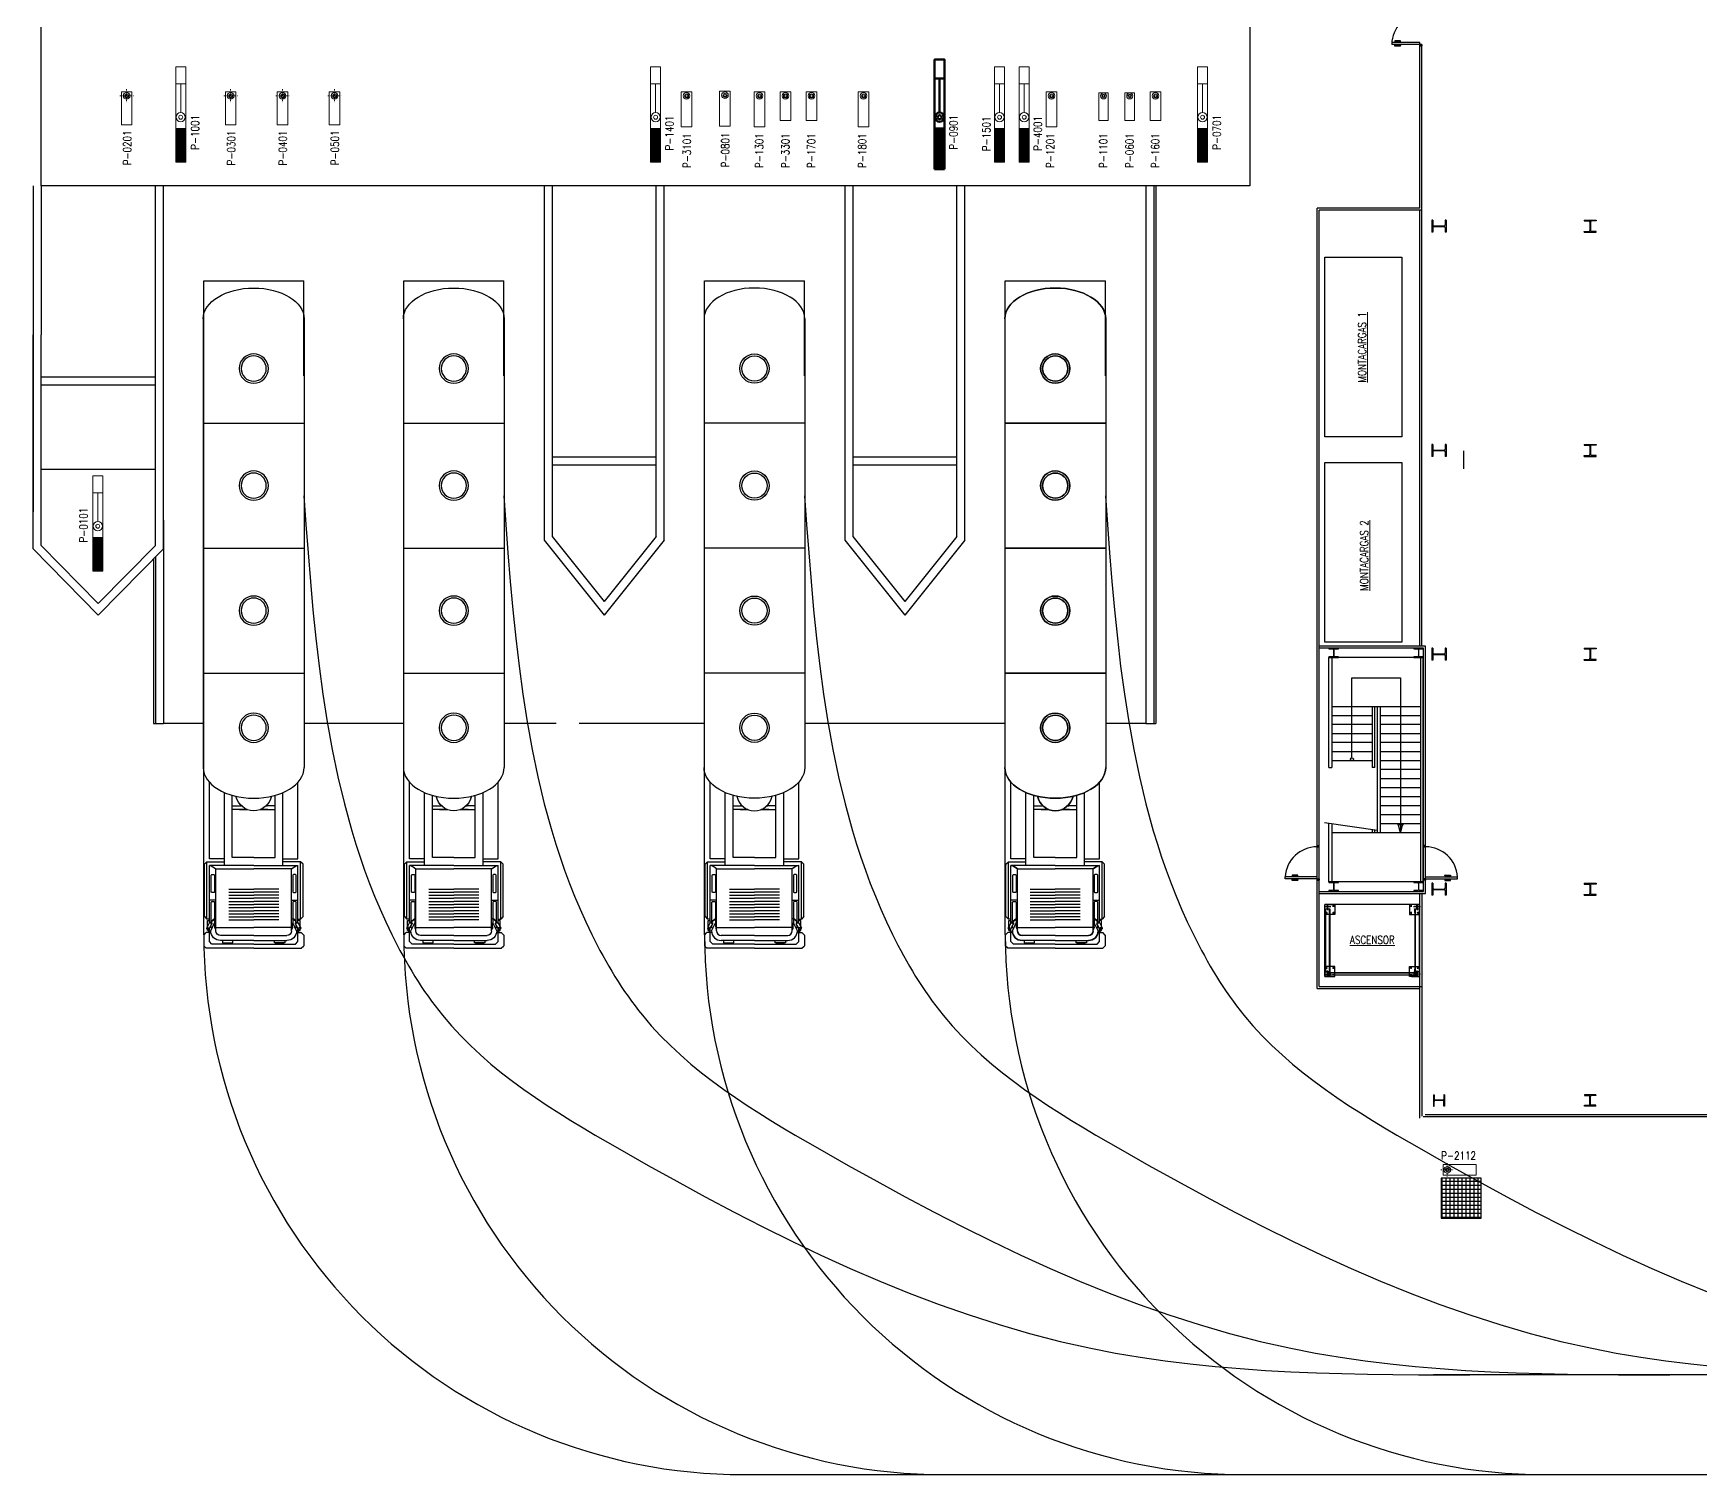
# Model space of a CAD drawing. Header units: millimetres. Extents: x 193743 to 194604, y 95927 to 96224.
# Drawn here: x 193859.6 to 193986.8, y 95997.3 to 96107.2 of the extents above; entities that cross this region are included whole.
import ezdxf
from ezdxf.enums import TextEntityAlignment as Align

# ---------------------------------------------------------------- set-up
doc = ezdxf.new("R2010")
doc.units = ezdxf.units.MM
doc.linetypes.add('INPY-060812-B-0C$0$RAYITAS', pattern=[0.375, 0.25, -0.125])
doc.linetypes.add('TRAZO_Y_PUNTO', pattern=[25.4, 12.7, -6.35, 0, -6.35])
doc.layers.add('BASE-BOMBAS', color=7, linetype='Continuous', lineweight=0)
doc.layers.add('BASE-BOMBAS TEXTO', color=7, linetype='Continuous', lineweight=0)
for name, color, linetype in [('BASE-CAMIONES', 252, 'Continuous'), ('BASE-CUBETOS', 7, 'Continuous'), ('BASE-EDIFICIO PROCESO', 252, 'Continuous'), ('BASE-EDIFICIO PROCESO ESCALERAS', 252, 'Continuous'), ('BASE-EDIFICO PROCESO PILARES', 252, 'Continuous'), ('BASE-ESTACIONES DE SERVICIO', 7, 'Continuous'), ('BASE-ISLETAS', 7, 'Continuous'), ('BASE-TRAY_CAMIONES', 252, 'Continuous')]:
    doc.layers.add(name, color=color, linetype=linetype)
doc.styles.add('PY1', font='ROMANS.shx', dxfattribs={"width": 0.8})
doc.styles.add('PY3', font='ROMANS.shx', dxfattribs={"width": 0.6})

# ---------------------------------------------------------------- blocks, each defined once
blk = doc.blocks.new('INPY-060812-B-0C$0$CAMION-16.5')
at = {"layer": 'BASE-CAMIONES'}
for p, q in [((-1188, 0), (-1250, -62)), ((0, 0), (-1188, 0)), ((0, 0), (1188, 0)), ((1188, 0), (1250, -62)), ((-1250, -331), (-1250, -62)), ((-1250, -331), (-1188, -393)), ((-1107, -393), (-1188, -393)), ((-1145, -447), (-1090, -391)), ((-1090, -398), (-1139, -453)), ((-1045, -107), (-1107, -169)), ((-1107, -169), (-1107, -408)), ((-1089, -391), (-1089, -398)), ((0, -107), (-1045, -107)), ((0, -194), (-830, -194)), ((0, -322), (-830, -322)), ((-777, -141), (-520, -141)), ((-777, -194), (-777, -141)), ((-752, -141), (-741, -131)), ((-741, -131), (-548, -131)), ((-548, -131), (-538, -141)), ((-520, -141), (-520, -194)), ((0, -107), (1045, -107)), ((0, -194), (830, -194)), ((0, -322), (830, -322)), ((520, -141), (520, -194)), ((777, -141), (520, -141)), ((548, -131), (538, -141)), ((741, -131), (548, -131)), ((752, -141), (741, -131)), ((777, -194), (777, -141)), ((1045, -107), (1107, -169)), ((1089, -391), (1089, -398)), ((1145, -447), (1090, -391)), ((1090, -398), (1139, -453)), ((1107, -169), (1107, -408)), ((1107, -393), (1188, -393)), ((1250, -331), (1188, -393)), ((1250, -331), (1250, -62)), ((-1234, -794), (-1173, -732)), ((-1234, -794), (-1234, -2099)), ((-1113, -626), (-1174, -515)), ((-1173, -732), (-1173, -2161)), ((-1109, -732), (-1173, -732)), ((-1158, -446), (-1158, -481)), ((-1144, -446), (-1158, -446)), ((-1158, -543), (-1158, -693)), ((-1158, -693), (-1107, -693)), ((-1152, -509), (-1145, -447)), ((-1152, -509), (-1142, -531)), ((-1138, -489), (-1142, -506)), ((-1142, -506), (-1135, -525)), ((-1135, -525), (-1142, -532)), ((-1139, -453), (-1139, -489)), ((-1107, -446), (-1132, -446)), ((-1114, -485), (-1043, -615)), ((-1107, -417), (-1107, -498)), ((-1107, -642), (-1107, -2072)), ((-1081, -626), (-1052, -686)), ((-1080, -626), (-1074, -620)), ((-1074, -619), (-1048, -677)), ((-1073, -438), (-976, -634)), ((-1065, -514), (-1051, -506)), ((-1065, -514), (-1065, -576)), ((-1065, -660), (-1065, -1156)), ((-1052, -686), (-968, -750)), ((-1035, -514), (-1051, -506)), ((-1048, -677), (-966, -735)), ((-970, -535), (-976, -634)), ((-976, -728), (-976, -629)), ((-976, -1156), (-976, -744)), ((-965, -735), (-967, -751)), ((-946, -438), (-946, -1983)), ((-946, -518), (0, -518)), ((-624, -708), (0, -708)), ((-624, -785), (0, -785)), ((946, -518), (0, -518)), ((624, -708), (0, -708)), ((624, -785), (0, -785)), ((946, -438), (946, -1983)), ((965, -735), (967, -751)), ((1048, -677), (966, -735)), ((1052, -686), (968, -750)), ((970, -535), (976, -634)), ((1073, -438), (976, -634)), ((976, -728), (976, -629)), ((976, -1156), (976, -744)), ((1035, -514), (1051, -506)), ((1114, -485), (1043, -615)), ((1074, -619), (1048, -677)), ((1065, -514), (1051, -506)), ((1081, -626), (1052, -686)), ((1065, -514), (1065, -576)), ((1065, -660), (1065, -1156)), ((1080, -626), (1074, -620)), ((1107, -417), (1107, -498)), ((1107, -446), (1132, -446)), ((1107, -642), (1107, -2072)), ((1158, -693), (1107, -693)), ((1109, -732), (1173, -732)), ((1113, -626), (1174, -515)), ((1142, -506), (1135, -525)), ((1135, -525), (1142, -532)), ((1138, -489), (1142, -506)), ((1139, -453), (1139, -489)), ((1152, -509), (1142, -531)), ((1144, -446), (1158, -446)), ((1152, -509), (1145, -447)), ((1158, -446), (1158, -481)), ((1158, -543), (1158, -693)), ((1234, -794), (1173, -732)), ((1173, -732), (1173, -2161)), ((1234, -794), (1234, -2099)), ((-946, -1206), (-1107, -1206)), ((-1049, -1172), (-1065, -1156)), ((-1049, -1172), (-991, -1172)), ((-976, -1156), (-991, -1172)), ((-624, -863), (0, -863)), ((-624, -940), (0, -940)), ((-624, -1018), (0, -1018)), ((-624, -1095), (0, -1095)), ((-624, -1173), (0, -1173)), ((-624, -1250), (0, -1250)), ((624, -863), (0, -863)), ((624, -940), (0, -940)), ((624, -1018), (0, -1018)), ((624, -1095), (0, -1095)), ((624, -1173), (0, -1173)), ((624, -1250), (0, -1250)), ((946, -1206), (1107, -1206)), ((976, -1156), (991, -1172)), ((1049, -1172), (991, -1172)), ((1049, -1172), (1065, -1156)), ((-1045, -1392), (-1060, -1407)), ((-1060, -1407), (-1060, -1825)), ((-991, -1392), (-1045, -1392)), ((-976, -1407), (-991, -1392)), ((-976, -1825), (-976, -1407)), ((-624, -1328), (0, -1328)), ((-624, -1405), (0, -1405)), ((-624, -1482), (0, -1482)), ((624, -1328), (0, -1328)), ((624, -1405), (0, -1405)), ((624, -1482), (0, -1482)), ((976, -1407), (991, -1392)), ((976, -1825), (976, -1407)), ((991, -1392), (1045, -1392)), ((1045, -1392), (1060, -1407)), ((1060, -1407), (1060, -1825)), ((0, -2072), (-1107, -2072)), ((-1060, -1825), (-1045, -1841)), ((-1045, -1841), (-991, -1841)), ((-991, -1841), (-976, -1825)), ((-946, -1983), (0, -1983)), ((-732, -2072), (-732, -3893)), ((946, -1983), (0, -1983)), ((0, -2072), (1107, -2072)), ((732, -2072), (732, -3893)), ((991, -1841), (976, -1825)), ((1045, -1841), (991, -1841)), ((1060, -1825), (1045, -1841)), ((-1234, -2099), (-1173, -2161)), ((-1173, -2161), (-1109, -2161)), ((-1109, -2161), (-734, -2161)), ((-732, -2233), (-1107, -2233)), ((-1107, -2233), (-1107, -4152)), ((0, -2268), (-535, -2268)), ((-535, -2268), (-535, -3823)), ((0, -2268), (535, -2268)), ((535, -2268), (535, -3823)), ((732, -2233), (1107, -2233)), ((1109, -2161), (734, -2161)), ((1107, -2233), (1107, -4152)), ((1173, -2161), (1109, -2161)), ((1234, -2099), (1173, -2161)), ((-164, -3469), (-535, -3469)), ((-535, -3559), (-304, -3559)), ((-356, -3469), (-164, -3469)), ((-304, -3559), (-338, -3559)), ((164, -3469), (535, -3469)), ((356, -3469), (164, -3469)), ((304, -3559), (338, -3559)), ((535, -3559), (304, -3559)), ((1260, -15731), (1260, -4519)), ((-1260, -6875), (1260, -6875)), ((-1260, -10000), (1260, -10000)), ((-1260, -13125), (1260, -13125))]:
    blk.add_line(p, q, dxfattribs=at)
at = {"layer": 'BASE-CAMIONES', "flags": 128}
blk.add_lwpolyline([(-1260, -15731), (-1260, -4519)], dxfattribs=at)
at = {"layer": 'BASE-CAMIONES'}
for centre, radius in [((0, -5512), 366), ((0, -5512), 315), ((0, -8438), 366), ((0, -8438), 315), ((0, -11562), 366), ((0, -11562), 315), ((0, -14487), 366), ((0, -14487), 315)]:
    blk.add_circle(centre, radius, dxfattribs=at)
for centre, radius, start, end in [((-830, -438), 243, 90, 180), ((-830, -438), 116, 90, 180), ((830, -438), 243, 0, 90), ((830, -438), 116, 0, 90), ((-1139, -511), 35.7, 105.9975, 186.1829), ((-1139, -511), 35.7, 46.1424, 89.9349), ((-1078, -622), 35.3, 184.9612, 291.5744), ((-1078, -622), 35.3, 301.6041, 46.255), ((-854, -535), 116, 142.7973, 180), ((854, -535), 116, 0, 37.2027), ((1078, -622), 35.3, 133.745, 238.3959), ((1078, -622), 35.3, 248.4256, 355.0388), ((1139, -511), 35.7, 90.0651, 133.8576), ((1139, -511), 35.7, 353.8171, 74.0025), ((-1175, -1760), 320, 282.305, 315.7713), ((1175, -1760), 320, 224.2287, 257.695), ((17, -3906), 473, 92.0943, 166.9153), ((-17, -3906), 473, 13.0847, 87.9057)]:
    blk.add_arc(centre, radius, start, end, dxfattribs=at)
at = {"layer": 'BASE-CAMIONES', "extrusion": (0, 0, -1)}
blk.add_ellipse((0, -4519), major_axis=(1260, 0), ratio=0.610693, start_param=3.141593, end_param=6.283185, dxfattribs=at)
at = {"layer": 'BASE-CAMIONES'}
blk.add_ellipse((0, -15731), major_axis=(1260, 0), ratio=0.610693, start_param=3.141593, end_param=6.283185, dxfattribs=at)
blk = doc.blocks.new('P-0101')
at = {"layer": 'BASE-BOMBAS'}
for p, q in [((114.3, 830), (-114.3, 830)), ((0, 114.3), (0, 830))]:
    blk.add_line(p, q, dxfattribs=at)
at = {"layer": 'BASE-BOMBAS', "color": 252}
for p, q in [((-125, -1122), (-125, -280)), ((-125, -300), (125, -300)), ((-125, -320), (125, -320)), ((-125, -340), (125, -340)), ((-125, -360), (125, -360)), ((-125, -380), (125, -380)), ((-125, -400), (125, -400)), ((125, -280), (125, -1122)), ((-125, -420), (125, -420)), ((-125, -440), (125, -440)), ((-125, -460), (125, -460)), ((-125, -480), (125, -480)), ((-125, -500), (125, -500)), ((-125, -520), (125, -520)), ((-125, -540), (125, -540)), ((-125, -560), (125, -560)), ((-125, -580), (125, -580)), ((-125, -600), (125, -600)), ((-125, -620), (125, -620)), ((-125, -640), (125, -640)), ((-125, -660), (125, -660)), ((-125, -680), (125, -680)), ((-125, -700), (125, -700)), ((-125, -720), (125, -720)), ((-125, -740), (125, -740)), ((-125, -760), (125, -760)), ((-125, -780), (125, -780)), ((-125, -800), (125, -800)), ((-125, -820), (125, -820)), ((-125, -840), (125, -840)), ((-125, -860), (125, -860)), ((-125, -880), (125, -880)), ((-125, -900), (125, -900)), ((-125, -920), (125, -920)), ((-125, -940), (125, -940)), ((-125, -960), (125, -960)), ((-125, -980), (125, -980)), ((-125, -1000), (125, -1000)), ((-125, -1020), (125, -1020)), ((-125, -1040), (125, -1040)), ((-125, -1060), (125, -1060)), ((-125, -1080), (125, -1080)), ((-125, -1100), (125, -1100)), ((-125, -1120), (125, -1120)), ((125, -1122), (-125, -1122))]:
    blk.add_line(p, q, dxfattribs=at)
at = {"layer": 'BASE-BOMBAS', "color": 252, "extrusion": (0, 0, -1), "flags": 128}
blk.add_lwpolyline([(-114.3, 830), (-125, 830), (-125, 1260), (125, 1260), (125, 830), (114.3, 830)], dxfattribs=at)
at = {"layer": 'BASE-BOMBAS', "extrusion": (0, 0, -1), "flags": 128}
blk.add_lwpolyline([(125, 830), (125, -280), (-125, -280), (-125, 830)], dxfattribs=at)
at = {"layer": 'BASE-BOMBAS'}
blk.add_circle((0, 0), 114.3, dxfattribs=at)
at = {"layer": 'BASE-BOMBAS', "extrusion": (0, 0, -1)}
blk.add_circle((0, 0), 50, dxfattribs=at)
blk = doc.blocks.new('P-0901')
at = {"layer": 'BASE-BOMBAS', "lineweight": 100}
for p, q in [((114.3, 966), (-114.3, 966)), ((0, 114.3), (0, 966))]:
    blk.add_line(p, q, dxfattribs=at)
at = {"layer": 'BASE-BOMBAS', "color": 252, "lineweight": 100}
for p, q in [((-125, -1299), (-125, -280)), ((-125, -300), (125, -300)), ((-125, -320), (125, -320)), ((-125, -340), (125, -340)), ((-125, -360), (125, -360)), ((-125, -380), (125, -380)), ((-125, -400), (125, -400)), ((125, -280), (125, -1299)), ((-125, -420), (125, -420)), ((-125, -440), (125, -440)), ((-125, -460), (125, -460)), ((-125, -480), (125, -480)), ((-125, -500), (125, -500)), ((-125, -520), (125, -520)), ((-125, -540), (125, -540)), ((-125, -560), (125, -560)), ((-125, -580), (125, -580)), ((-125, -600), (125, -600)), ((-125, -620), (125, -620)), ((-125, -640), (125, -640)), ((-125, -660), (125, -660)), ((-125, -680), (125, -680)), ((-125, -700), (125, -700)), ((-125, -720), (125, -720)), ((-125, -740), (125, -740)), ((-125, -760), (125, -760)), ((-125, -780), (125, -780)), ((-125, -800), (125, -800)), ((-125, -820), (125, -820)), ((-125, -840), (125, -840)), ((-125, -860), (125, -860)), ((-125, -880), (125, -880)), ((-125, -900), (125, -900)), ((-125, -920), (125, -920)), ((-125, -940), (125, -940)), ((-125, -960), (125, -960)), ((-125, -980), (125, -980)), ((-125, -1000), (125, -1000)), ((-125, -1020), (125, -1020)), ((-125, -1040), (125, -1040)), ((-125, -1060), (125, -1060)), ((-125, -1080), (125, -1080)), ((-125, -1100), (125, -1100)), ((-125, -1120), (125, -1120)), ((-125, -1140), (125, -1140)), ((-125, -1160), (125, -1160)), ((-125, -1180), (125, -1180)), ((-125, -1200), (125, -1200)), ((-125, -1220), (125, -1220)), ((-125, -1240), (125, -1240)), ((-125, -1260), (125, -1260)), ((-125, -1280), (125, -1280)), ((125, -1299), (-125, -1299))]:
    blk.add_line(p, q, dxfattribs=at)
at = {"layer": 'BASE-BOMBAS', "color": 252, "lineweight": 100, "extrusion": (0, 0, -1), "flags": 128}
blk.add_lwpolyline([(-114.3, 966), (-125, 966), (-125, 1441), (125, 1441), (125, 966), (114.3, 966)], dxfattribs=at)
at = {"layer": 'BASE-BOMBAS', "lineweight": 100, "extrusion": (0, 0, -1), "flags": 128}
blk.add_lwpolyline([(125, 966), (125, -280), (-125, -280), (-125, 966)], dxfattribs=at)
at = {"layer": 'BASE-BOMBAS', "lineweight": 100}
blk.add_circle((0, 0), 114.3, dxfattribs=at)
at = {"layer": 'BASE-BOMBAS', "lineweight": 100, "extrusion": (0, 0, -1)}
blk.add_circle((0, 0), 50, dxfattribs=at)
blk = doc.blocks.new('5.16')
at = {"layer": 'BASE-BOMBAS', "color": 252, "linetype": 'TRAZO_Y_PUNTO'}
for p, q in [((-166, 0), (166, 0)), ((0, -168), (0, 168))]:
    blk.add_line(p, q, dxfattribs=at)
at = {"layer": 'BASE-BOMBAS'}
blk.add_lwpolyline([(-100, 132), (725, 132), (725, -132), (-100, -132)], close=True, dxfattribs=at)
for radius in [82.5, 51, 30.1]:
    blk.add_circle((0, 0), radius, dxfattribs=at)
blk = doc.blocks.new('5.20')
at = {"layer": 'BASE-BOMBAS'}
blk.add_lwpolyline([(-100, 132.5), (770, 132.5), (770, -132.5), (-100, -132.5)], close=True, dxfattribs=at)
for radius in [82.5, 51, 30.1]:
    blk.add_circle((0, 0), radius, dxfattribs=at)
blk = doc.blocks.new('4.16-7.5')
at = {"layer": 'BASE-BOMBAS'}
blk.add_lwpolyline([(120, 80), (120, -615), (-120, -615), (-120, 80)], close=True, dxfattribs=at)
for radius in [75, 44, 24.1]:
    blk.add_circle((0, 0), radius, dxfattribs=at)
blk = doc.blocks.new('5.20-10')
at = {"layer": 'BASE-BOMBAS'}
blk.add_lwpolyline([(-132.5, 100), (132.5, 100), (132.5, -615), (-132.5, -615)], close=True, dxfattribs=at)
for radius in [82.5, 51, 30.1]:
    blk.add_circle((0, 0), radius, dxfattribs=at)
blk = doc.blocks.new('HEB360')
for p, q in [((90.216, -149.64), (90.516, -149.64)), ((90.216, -149.64), (90.216, -149.662)), ((90.216, -149.662), (90.333, -149.662)), ((90.216, -149.977), (90.333, -149.977)), ((90.216, -149.977), (90.216, -150)), ((90.216, -150), (90.516, -150)), ((90.36, -149.95), (90.36, -149.689)), ((90.372, -149.95), (90.372, -149.689)), ((90.399, -149.662), (90.516, -149.662)), ((90.399, -149.977), (90.516, -149.977)), ((90.516, -149.64), (90.516, -149.662)), ((90.516, -149.977), (90.516, -150))]:
    blk.add_line(p, q)
for centre, start, end in [((90.333, -149.689), 0, 90), ((90.333, -149.95), 270, 0), ((90.399, -149.689), 90, 180), ((90.399, -149.95), 180, 270)]:
    blk.add_arc(centre, 0.027, start, end)
blk = doc.blocks.new('HEB300')
for p, q in [((0, 0.3), (0.3, 0.3)), ((0, 0.3), (0, 0.281)), ((0, 0.281), (0.1175, 0.281)), ((0, 0.019), (0.1175, 0.019)), ((0, 0), (0, 0.019)), ((0, 0), (0.3, 0)), ((0.1445, 0.254), (0.1445, 0.046)), ((0.1555, 0.254), (0.1555, 0.046)), ((0.3, 0.281), (0.1825, 0.281)), ((0.3, 0.019), (0.1825, 0.019)), ((0.3, 0.3), (0.3, 0.281)), ((0.3, 0), (0.3, 0.019))]:
    blk.add_line(p, q)
for centre, start, end in [((0.1175, 0.254), 0, 90), ((0.1175, 0.046), 270, 0), ((0.1825, 0.254), 90, 180), ((0.1825, 0.046), 180, 270)]:
    blk.add_arc(centre, 0.027, start, end)
blk = doc.blocks.new('HEB280')
for p, q in [((0, 0.28), (0.28, 0.28)), ((0, 0.28), (0, 0.262)), ((0, 0.262), (0.111, 0.262)), ((0, 0), (0, 0.018)), ((0, 0.018), (0.111, 0.018)), ((0, 0), (0.28, 0)), ((0.135, 0.238), (0.135, 0.042)), ((0.145, 0.238), (0.145, 0.042)), ((0.28, 0.262), (0.169, 0.262)), ((0.28, 0.018), (0.169, 0.018)), ((0.28, 0.28), (0.28, 0.262)), ((0.28, 0), (0.28, 0.018))]:
    blk.add_line(p, q)
for centre, start, end in [((0.111, 0.238), 0.4189, 89.5811), ((0.111, 0.042), 270.4189, 359.5811), ((0.169, 0.238), 90.4189, 179.5811), ((0.169, 0.042), 180.4189, 269.5811)]:
    blk.add_arc(centre, 0.0242, start, end)
blk = doc.blocks.new('HEB120')
blk.add_lwpolyline([(-60, -60), (-60, -49), (-15.25, -49, 0.41421356), (-3.25, -37), (-3.25, 37, 0.41421356), (-15.25, 49), (-60, 49), (-60, 60), (60, 60), (60, 49), (15.25, 49, 0.41421356), (3.25, 37), (3.25, -37, 0.41421356), (15.25, -49), (60, -49), (60, -60)], format="xyb", close=True)
blk = doc.blocks.new('ESTACION DE SERVICIO')
h = blk.add_hatch()
h.set_pattern_fill('_USER', color=252, scale=50, style=0, double=1, pattern_type=0)
h.set_pattern_definition([(0, (5490.053, -5950.287), (0, 50), []), (90, (5490.053, -5950.287), (-50, 3e-15), [])])
h.paths.add_polyline_path([(-500, -500), (0, -500), (0, 0), (-500, 0)])
blk.add_lwpolyline([(-500, -500), (0, -500), (0, 0), (-500, 0)], close=True)
at = {"style": 'PY3', "width": 0.6}
blk.add_attdef('ESTACION_DE_SERVICIO', text='', height=200, dxfattribs=at).set_placement((-240, -659), align=Align.MIDDLE_CENTER)

msp = doc.modelspace()

# ---------------------------------------------------------------- linework, layer by layer
at = {"color": 252}
for p, q in [((193965.36, 96093.86, 0), (193965.36, 96106.35, 0)), ((193965.51, 96060.48, 0), (193965.51, 96106.35, 0)), ((193965.36, 96093.86, 0), (193957.53, 96093.86, 0)), ((193957.53, 96034.38, 0), (193957.53, 96093.86, 0)), ((193965.51, 96093.7, 0), (193957.69, 96093.7, 0)), ((193957.69, 96034.53, 0), (193957.69, 96093.7, 0)), ((193965.36, 96060.48, 0), (193965.36, 96093.7, 0)), ((193968.73, 96073.99, 0), (193968.73, 96075.36, 0)), ((193965.8, 96060.48, 0), (193957.69, 96060.48, 0)), ((193965.65, 96060.33, 0), (193957.69, 96060.33, 0)), ((193965.65, 96041.78, 0), (193965.65, 96060.33, 0)), ((193965.8, 96041.63, 0), (193965.8, 96060.48, 0)), ((193957.69, 96041.78, 0), (193965.65, 96041.78, 0)), ((193957.69, 96041.63, 0), (193965.8, 96041.63, 0)), ((193958.57, 96040.6, 0), (193958.06, 96040.6, 0)), ((193958.13, 96040.79, 0), (193958.89, 96040.79, 0)), ((193958.13, 96040.02, 0), (193958.13, 96040.79, 0)), ((193965.33, 96040.79, 0), (193958.13, 96040.79, 0)), ((193958.13, 96035.29, 0), (193958.13, 96040.79, 0)), ((193958.32, 96040.6, 0), (193958.32, 96040.34, 0)), ((193958.71, 96040.66, 0), (193958.83, 96040.66, 0)), ((193958.77, 96040.73, 0), (193958.77, 96040.6, 0)), ((193958.89, 96040.79, 0), (193958.89, 96040.02, 0)), ((193965.33, 96040.79, 0), (193964.57, 96040.79, 0)), ((193964.57, 96040.79, 0), (193964.57, 96040.02, 0)), ((193964.75, 96040.66, 0), (193964.63, 96040.66, 0)), ((193964.69, 96040.73, 0), (193964.69, 96040.6, 0)), ((193965.41, 96040.6, 0), (193964.89, 96040.6, 0)), ((193965.15, 96040.83, 0), (193965.15, 96040.6, 0)), ((193965.15, 96040.6, 0), (193965.15, 96040.34, 0)), ((193965.33, 96040.02, 0), (193965.33, 96040.79, 0)), ((193965.36, 96024.5, 0), (193965.36, 96041.63, 0)), ((193965.51, 96041.63, 0), (193965.51, 96024.65, 0)), ((193958.13, 96040.42, 0), (193958.13, 96035.66, 0)), ((193958.89, 96040.02, 0), (193958.13, 96040.02, 0)), ((193958.17, 96040.42, 0), (193958.17, 96035.66, 0)), ((193958.19, 96040.15, 0), (193958.32, 96040.15, 0)), ((193958.25, 96040.21, 0), (193958.25, 96040.08, 0)), ((193958.46, 96040.42, 0), (193958.46, 96035.66, 0)), ((193958.5, 96040.42, 0), (193958.5, 96035.66, 0)), ((193958.71, 96040.15, 0), (193958.83, 96040.15, 0)), ((193958.77, 96040.21, 0), (193958.77, 96040.08, 0)), ((193964.57, 96040.02, 0), (193965.33, 96040.02, 0)), ((193964.75, 96040.15, 0), (193964.63, 96040.15, 0)), ((193964.69, 96040.21, 0), (193964.69, 96040.08, 0)), ((193964.97, 96040.42, 0), (193964.97, 96035.66, 0)), ((193964.97, 96040.18, 0), (193964.97, 96040.42, 0)), ((193965, 96040.42, 0), (193965, 96035.66, 0)), ((193965.27, 96040.15, 0), (193965.15, 96040.15, 0)), ((193965.21, 96040.21, 0), (193965.21, 96040.08, 0)), ((193965.3, 96040.42, 0), (193965.3, 96035.66, 0)), ((193958.06, 96035.48, 0), (193958.57, 96035.48, 0)), ((193958.89, 96036.06, 0), (193958.13, 96036.06, 0)), ((193958.13, 96036.06, 0), (193958.13, 96035.29, 0)), ((193958.19, 96035.94, 0), (193958.32, 96035.94, 0)), ((193958.25, 96035.87, 0), (193958.25, 96036, 0)), ((193958.32, 96035.48, 0), (193958.32, 96035.74, 0)), ((193958.32, 96035.25, 0), (193958.32, 96035.48, 0)), ((193965.14, 96035.56, 0), (193958.33, 96035.56, 0)), ((193965.14, 96035.54, 0), (193958.33, 96035.54, 0)), ((193965.14, 96035.39, 0), (193958.33, 96035.39, 0)), ((193958.71, 96035.94, 0), (193958.83, 96035.94, 0)), ((193958.71, 96035.42, 0), (193958.83, 96035.42, 0)), ((193958.77, 96035.87, 0), (193958.77, 96036, 0)), ((193958.77, 96035.36, 0), (193958.77, 96035.48, 0)), ((193958.89, 96035.29, 0), (193958.89, 96036.06, 0)), ((193964.57, 96035.29, 0), (193964.57, 96036.06, 0)), ((193964.57, 96036.06, 0), (193965.33, 96036.06, 0)), ((193964.75, 96035.94, 0), (193964.63, 96035.94, 0)), ((193964.75, 96035.42, 0), (193964.63, 96035.42, 0)), ((193964.69, 96035.87, 0), (193964.69, 96036, 0)), ((193964.69, 96035.36, 0), (193964.69, 96035.48, 0)), ((193965.41, 96035.48, 0), (193964.89, 96035.48, 0)), ((193964.97, 96035.66, 0), (193964.97, 96035.84, 0)), ((193965.27, 96035.94, 0), (193965.15, 96035.94, 0)), ((193965.15, 96035.48, 0), (193965.15, 96035.74, 0)), ((193965.15, 96035.25, 0), (193965.15, 96035.48, 0)), ((193965.21, 96035.87, 0), (193965.21, 96036, 0)), ((193965.33, 96036.06, 0), (193965.33, 96035.29, 0)), ((193957.53, 96034.38, 0), (193965.36, 96034.38, 0)), ((193957.69, 96034.53, 0), (193965.51, 96034.53, 0)), ((193958.13, 96035.29, 0), (193958.89, 96035.29, 0)), ((193965.33, 96035.29, 0), (193964.57, 96035.29, 0)), ((193964.72, 96035.29, 0), (193965.33, 96035.29, 0)), ((194007.08, 96024.6, -0.32), (193965.61, 96024.6, -0.32)), ((194007.08, 96024.76, -0.32), (193965.76, 96024.75, -0.32))]:
    msp.add_line(p, q, dxfattribs=at)
at = {"color": 252, "elevation": 0}
for points in [[(193963.98, 96090.12), (193963.98, 96076.43), (193958.13, 96076.43), (193958.13, 96090.12)], [(193963.98, 96074.48), (193963.98, 96060.79), (193958.13, 96060.79), (193958.13, 96074.48)]]:
    msp.add_lwpolyline(points, close=True, dxfattribs=at)
at = {"color": 252}
for centre in [(193958.77, 96040.66, 0), (193964.69, 96040.66, 0), (193958.25, 96040.15, 0), (193958.77, 96040.15, 0), (193964.69, 96040.15, 0), (193965.21, 96040.15, 0), (193958.25, 96035.94, 0), (193958.77, 96035.94, 0), (193958.77, 96035.42, 0), (193964.69, 96035.94, 0), (193964.69, 96035.42, 0), (193965.21, 96035.94, 0)]:
    msp.add_circle(centre, 0.0305, dxfattribs=at)
at = {"layer": 'BASE-CUBETOS', "color": 252, "elevation": 0, "flags": 128}
for points in [[(193859.62, 96095.56), (193859.62, 96084.22)], [(193859.62, 96084.22), (193859.62, 96070.72)]]:
    msp.add_lwpolyline(points, dxfattribs=at)
at = {"layer": 'BASE-EDIFICIO PROCESO', "color": 252}
for p, q in [((193963.45, 96106.62, 0), (193963.45, 96106.5, 0)), ((193963.87, 96106.62, 0), (193963.45, 96106.62, 0)), ((193963.89, 96106.57, 0), (193963.89, 96106.61, 0)), ((193965.51, 96106.35, 0), (193963.22, 96106.35, 0)), ((193965.51, 96106.35, 0), (193963.22, 96106.35, 0)), ((193965.36, 96106.35, 0), (193963.22, 96106.35, 0)), ((193965.36, 96106.5, 0), (193963.23, 96106.5, 0)), ((193963.54, 96106.5, 0), (193963.42, 96106.5, 0)), ((193963.42, 96106.5, 0), (193963.42, 96106.5, 0)), ((193963.54, 96106.34, 0), (193963.42, 96106.34, 0)), ((193963.42, 96106.34, 0), (193963.42, 96106.34, 0)), ((193963.45, 96106.22, 0), (193963.45, 96106.34, 0)), ((193963.87, 96106.22, 0), (193963.45, 96106.22, 0)), ((193963.51, 96106.56, 0), (193963.51, 96106.5, 0)), ((193963.87, 96106.56, 0), (193963.51, 96106.56, 0)), ((193963.51, 96106.28, 0), (193963.51, 96106.34, 0)), ((193963.87, 96106.28, 0), (193963.51, 96106.28, 0)), ((193963.54, 96106.5, 0), (193963.54, 96106.5, 0)), ((193963.54, 96106.34, 0), (193963.54, 96106.34, 0)), ((193963.89, 96106.27, 0), (193963.89, 96106.24, 0)), ((193965.36, 96106.35, 0), (193965.36, 96106.5, 0)), ((193965.36, 96106.35, 0), (193965.51, 96106.35, 0)), ((193965.36, 96106.35, 0), (193965.36, 96106.23, 0)), ((193965.36, 96106.23, 0), (193965.51, 96106.23, 0)), ((193965.51, 96106.35, 0), (193965.51, 96106.25, 0)), ((193965.51, 96106.25, 0), (193965.51, 96106.25, 0)), ((193965.51, 96106.23, 0), (193965.51, 96106.25, 0)), ((193957.53, 96045.18, 0), (193957.53, 96045.29, 0)), ((193957.53, 96045.29, 0), (193957.69, 96045.29, 0)), ((193957.53, 96045.18, 0), (193957.69, 96045.18, 0)), ((193957.69, 96045.18, 0), (193957.53, 96045.18, 0)), ((193957.69, 96045.29, 0), (193957.69, 96045.28, 0)), ((193957.69, 96045.18, 0), (193957.69, 96045.28, 0)), ((193957.69, 96045.28, 0), (193957.69, 96045.28, 0)), ((193965.65, 96045.29, 0), (193965.65, 96045.28, 0)), ((193965.8, 96045.29, 0), (193965.65, 96045.29, 0)), ((193965.65, 96045.18, 0), (193965.65, 96045.28, 0)), ((193965.65, 96045.28, 0), (193965.65, 96045.28, 0)), ((193965.8, 96045.18, 0), (193965.65, 96045.18, 0)), ((193965.65, 96045.18, 0), (193965.8, 96045.18, 0)), ((193965.8, 96045.18, 0), (193965.8, 96045.29, 0)), ((193955.62, 96043.01, 0), (193955.62, 96042.9, 0)), ((193956.05, 96043.01, 0), (193955.62, 96043.01, 0)), ((193967.29, 96043.01, 0), (193967.71, 96043.01, 0)), ((193967.71, 96043.01, 0), (193967.71, 96042.9, 0)), ((193957.53, 96042.89, 0), (193955.09, 96042.89, 0)), ((193955.09, 96042.74, 0), (193955.09, 96042.89, 0)), ((193957.53, 96042.74, 0), (193955.09, 96042.74, 0)), ((193955.72, 96042.9, 0), (193955.59, 96042.9, 0)), ((193955.59, 96042.9, 0), (193955.59, 96042.89, 0)), ((193955.59, 96042.73, 0), (193955.59, 96042.74, 0)), ((193955.72, 96042.73, 0), (193955.59, 96042.73, 0)), ((193955.62, 96042.62, 0), (193955.62, 96042.73, 0)), ((193956.05, 96042.62, 0), (193955.62, 96042.62, 0)), ((193955.68, 96042.95, 0), (193955.68, 96042.9, 0)), ((193956.05, 96042.95, 0), (193955.68, 96042.95, 0)), ((193955.68, 96042.68, 0), (193955.68, 96042.73, 0)), ((193956.05, 96042.68, 0), (193955.68, 96042.68, 0)), ((193955.72, 96042.9, 0), (193955.72, 96042.89, 0)), ((193955.72, 96042.73, 0), (193955.72, 96042.74, 0)), ((193956.06, 96042.97, 0), (193956.06, 96043, 0)), ((193956.06, 96042.66, 0), (193956.06, 96042.63, 0)), ((193957.53, 96042.74, 0), (193957.53, 96042.89, 0)), ((193957.53, 96042.74, 0), (193957.69, 96042.74, 0)), ((193957.53, 96042.74, 0), (193957.53, 96042.63, 0)), ((193957.53, 96042.63, 0), (193957.69, 96042.63, 0)), ((193957.69, 96042.74, 0), (193957.69, 96042.64, 0)), ((193957.69, 96042.64, 0), (193957.69, 96042.64, 0)), ((193957.69, 96042.63, 0), (193957.69, 96042.64, 0)), ((193965.8, 96042.74, 0), (193965.65, 96042.74, 0)), ((193965.65, 96042.74, 0), (193965.65, 96042.64, 0)), ((193965.65, 96042.64, 0), (193965.65, 96042.64, 0)), ((193965.65, 96042.63, 0), (193965.65, 96042.64, 0)), ((193965.8, 96042.63, 0), (193965.65, 96042.63, 0)), ((193965.8, 96042.89, 0), (193968.24, 96042.89, 0)), ((193965.8, 96042.74, 0), (193965.8, 96042.89, 0)), ((193965.8, 96042.74, 0), (193968.24, 96042.74, 0)), ((193965.8, 96042.74, 0), (193965.8, 96042.63, 0)), ((193967.27, 96042.97, 0), (193967.27, 96043, 0)), ((193967.27, 96042.66, 0), (193967.27, 96042.63, 0)), ((193967.29, 96042.95, 0), (193967.65, 96042.95, 0)), ((193967.29, 96042.68, 0), (193967.65, 96042.68, 0)), ((193967.29, 96042.61, 0), (193967.71, 96042.61, 0)), ((193967.62, 96042.9, 0), (193967.75, 96042.9, 0)), ((193967.62, 96042.9, 0), (193967.62, 96042.89, 0)), ((193967.62, 96042.73, 0), (193967.62, 96042.74, 0)), ((193967.62, 96042.73, 0), (193967.75, 96042.73, 0)), ((193967.65, 96042.95, 0), (193967.65, 96042.9, 0)), ((193967.65, 96042.68, 0), (193967.65, 96042.73, 0)), ((193967.71, 96042.61, 0), (193967.71, 96042.73, 0)), ((193967.75, 96042.9, 0), (193967.75, 96042.89, 0)), ((193967.75, 96042.73, 0), (193967.75, 96042.74, 0)), ((193968.24, 96042.74, 0), (193968.24, 96042.89, 0))]:
    msp.add_line(p, q, dxfattribs=at)
for centre, radius, start, end in [((193965.51, 96106.35, 0), 2.29, 90, 180), ((193963.87, 96106.61, 0), 0.0153, 0.0046, 90.0046), ((193963.87, 96106.57, 0), 0.0153, 270.0046, 0.0046), ((193963.87, 96106.27, 0), 0.0153, 0.0046, 90.0046), ((193963.87, 96106.24, 0), 0.0153, 270.0046, 0.0046), ((193957.53, 96042.74, 0), 2.44, 90, 176.4167), ((193965.8, 96042.74, 0), 2.44, 3.5787, 89.9954), ((193956.05, 96043, 0), 0.0153, 0, 90), ((193967.29, 96043, 0), 0.0153, 89.9954, 179.9954), ((193956.05, 96042.97, 0), 0.0153, 270, 0), ((193956.05, 96042.66, 0), 0.0153, 0, 90), ((193956.05, 96042.63, 0), 0.0153, 270, 0), ((193967.29, 96042.97, 0), 0.0153, 179.9954, 269.9954), ((193967.29, 96042.66, 0), 0.0153, 89.9954, 179.9954), ((193967.29, 96042.63, 0), 0.0153, 179.9954, 269.9954)]:
    msp.add_arc(centre, radius, start, end, dxfattribs=at)
at = {"layer": 'BASE-EDIFICIO PROCESO ESCALERAS', "color": 252}
for p, q in [((193965.42, 96059.6, 0), (193958.65, 96059.6, 0)), ((193961.73, 96055.86, 0), (193958.65, 96055.86, 0)), ((193961.73, 96055.86, 0), (193961.73, 96051.23, 0)), ((193965.42, 96055.86, 0), (193961.73, 96055.86, 0)), ((193961.94, 96051.23, 0), (193961.94, 96055.86, 0)), ((193961.73, 96055.17, 0), (193958.65, 96055.17, 0)), ((193961.73, 96054.49, 0), (193958.65, 96054.49, 0)), ((193965.42, 96055.17, 0), (193962.34, 96055.17, 0)), ((193965.42, 96054.49, 0), (193962.34, 96054.49, 0)), ((193961.73, 96053.8, 0), (193958.65, 96053.8, 0)), ((193965.42, 96053.8, 0), (193962.34, 96053.8, 0)), ((193961.73, 96053.12, 0), (193958.65, 96053.12, 0)), ((193961.73, 96052.43, 0), (193958.65, 96052.43, 0)), ((193965.42, 96053.12, 0), (193962.34, 96053.12, 0)), ((193965.42, 96052.43, 0), (193962.34, 96052.43, 0)), ((193958.43, 96051.23, 0), (193958.65, 96051.23, 0)), ((193961.73, 96051.74, 0), (193958.65, 96051.74, 0)), ((193961.94, 96051.23, 0), (193961.73, 96051.23, 0)), ((193965.42, 96051.74, 0), (193962.34, 96051.74, 0)), ((193965.42, 96051.06, 0), (193962.34, 96051.06, 0)), ((193965.42, 96050.37, 0), (193962.34, 96050.37, 0)), ((193965.42, 96049.68, 0), (193962.34, 96049.68, 0)), ((193965.42, 96049, 0), (193962.34, 96049, 0)), ((193965.42, 96048.31, 0), (193962.34, 96048.31, 0)), ((193962.13, 96046.41, 0), (193958.1, 96047.01, 0)), ((193965.42, 96047.62, 0), (193962.34, 96047.62, 0)), ((193965.42, 96046.94, 0), (193962.34, 96046.94, 0)), ((193964.11, 96046.86, 0), (193963.65, 96046.86, 0)), ((193965.42, 96046.25, 0), (193958.65, 96046.25, 0)), ((193961.73, 96046.47, 0), (193961.73, 96046.25, 0)), ((193961.94, 96046.25, 0), (193961.94, 96046.43, 0)), ((193965.42, 96042.51, 0), (193958.65, 96042.51, 0))]:
    msp.add_line(p, q, dxfattribs=at)
at = {"layer": 'BASE-EDIFICIO PROCESO ESCALERAS', "color": 252, "elevation": 0}
for points in [[(193958.43, 96051.23), (193958.43, 96059.6)], [(193958.65, 96059.6), (193958.65, 96051.23)], [(193965.63, 96042.51), (193965.63, 96059.6), (193965.42, 96059.6), (193965.42, 96042.51)], [(193960.19, 96051.96), (193960.19, 96058.06), (193963.88, 96058.06), (193963.88, 96046.25)], [(193962.13, 96046.25), (193962.13, 96055.86)], [(193962.34, 96055.86), (193962.34, 96046.25)], [(193958.43, 96042.51), (193958.43, 96046.96)], [(193958.65, 96046.93), (193958.65, 96042.51)], [(193963.88, 96046.25), (193963.7, 96046.93)], [(193963.88, 96046.25), (193964.06, 96046.93)]]:
    msp.add_lwpolyline(points, dxfattribs=at)
at = {"layer": 'BASE-EDIFICIO PROCESO ESCALERAS', "color": 252}
msp.add_circle((193960.19, 96051.85, 0), 0.11, dxfattribs=at)
at = {"layer": 'BASE-EDIFICO PROCESO PILARES', "color": 252}
for p, q in [((193958.19, 96040.75, 0), (193958.19, 96040.79, 0)), ((193958.24, 96040.75, 0), (193958.24, 96040.79, 0)), ((193958.39, 96040.75, 0), (193958.39, 96040.79, 0)), ((193958.44, 96040.75, 0), (193958.44, 96040.79, 0)), ((193965.02, 96040.75, 0), (193965.02, 96040.79, 0)), ((193965.07, 96040.75, 0), (193965.07, 96040.79, 0)), ((193965.22, 96040.75, 0), (193965.22, 96040.79, 0)), ((193965.28, 96040.75, 0), (193965.28, 96040.79, 0)), ((193958.19, 96040.42, 0), (193958.19, 96040.45, 0)), ((193958.24, 96040.42, 0), (193958.24, 96040.45, 0)), ((193958.39, 96040.42, 0), (193958.39, 96040.45, 0)), ((193958.44, 96040.42, 0), (193958.44, 96040.45, 0)), ((193965.02, 96040.42, 0), (193965.02, 96040.45, 0)), ((193965.07, 96040.42, 0), (193965.07, 96040.45, 0)), ((193965.22, 96040.42, 0), (193965.22, 96040.45, 0)), ((193965.28, 96040.42, 0), (193965.28, 96040.45, 0)), ((193958.19, 96035.63, 0), (193958.19, 96035.66, 0)), ((193958.24, 96035.63, 0), (193958.24, 96035.66, 0)), ((193958.39, 96035.63, 0), (193958.39, 96035.66, 0)), ((193958.44, 96035.63, 0), (193958.44, 96035.66, 0)), ((193965.02, 96035.63, 0), (193965.02, 96035.66, 0)), ((193965.07, 96035.63, 0), (193965.07, 96035.66, 0)), ((193965.22, 96035.63, 0), (193965.22, 96035.66, 0)), ((193965.28, 96035.63, 0), (193965.28, 96035.66, 0)), ((193958.19, 96035.29, 0), (193958.19, 96035.33, 0)), ((193958.24, 96035.29, 0), (193958.24, 96035.33, 0)), ((193958.39, 96035.29, 0), (193958.39, 96035.33, 0)), ((193958.44, 96035.29, 0), (193958.44, 96035.33, 0)), ((193965.02, 96035.29, 0), (193965.02, 96035.33, 0)), ((193965.07, 96035.29, 0), (193965.07, 96035.33, 0)), ((193965.22, 96035.29, 0), (193965.22, 96035.33, 0)), ((193965.28, 96035.29, 0), (193965.28, 96035.33, 0))]:
    msp.add_line(p, q, dxfattribs=at)
at = {"layer": 'BASE-EDIFICO PROCESO PILARES', "color": 252, "elevation": 0}
for points in [[(193958.43, 96059.6), (193959.17, 96059.6), (193959.17, 96059.66), (193958.89, 96059.66, -0.414214), (193958.82, 96059.73), (193958.82, 96060.2, -0.414214), (193958.89, 96060.27), (193959.17, 96060.27), (193959.17, 96060.33), (193958.43, 96060.33), (193958.43, 96060.27), (193958.71, 96060.27, -0.414214), (193958.78, 96060.2), (193958.78, 96059.73, -0.414214), (193958.71, 96059.66), (193958.43, 96059.66), (193958.43, 96059.6)], [(193964.9, 96059.6), (193965.63, 96059.6), (193965.63, 96059.66), (193965.35, 96059.66, -0.414214), (193965.29, 96059.73), (193965.29, 96060.2, -0.414214), (193965.35, 96060.27), (193965.63, 96060.27), (193965.63, 96060.33), (193964.9, 96060.33), (193964.9, 96060.27), (193965.18, 96060.27, -0.414214), (193965.25, 96060.2), (193965.25, 96059.73, -0.414214), (193965.18, 96059.66), (193964.9, 96059.66), (193964.9, 96059.6)], [(193958.43, 96041.78), (193959.17, 96041.78), (193959.17, 96041.84), (193958.89, 96041.84, -0.414214), (193958.82, 96041.91), (193958.82, 96042.39, -0.414214), (193958.89, 96042.45), (193959.17, 96042.45), (193959.17, 96042.51), (193958.43, 96042.51), (193958.43, 96042.45), (193958.71, 96042.45, -0.414214), (193958.78, 96042.39), (193958.78, 96041.91, -0.414214), (193958.71, 96041.84), (193958.43, 96041.84), (193958.43, 96041.78)], [(193964.9, 96041.78), (193965.63, 96041.78), (193965.63, 96041.84), (193965.35, 96041.84, -0.414214), (193965.29, 96041.91), (193965.29, 96042.39, -0.414214), (193965.35, 96042.45), (193965.63, 96042.45), (193965.63, 96042.51), (193964.9, 96042.51), (193964.9, 96042.45), (193965.18, 96042.45, -0.414214), (193965.25, 96042.39), (193965.25, 96041.91, -0.414214), (193965.18, 96041.84), (193964.9, 96041.84), (193964.9, 96041.78)]]:
    msp.add_lwpolyline(points, format="xyb", dxfattribs=at)
at = {"layer": 'BASE-ISLETAS', "color": 252}
for p, q in [((193868.93, 96068.14, 0), (193868.93, 96095.56, 0)), ((193869.54, 96070.09, 0), (193869.54, 96095.56, 0)), ((193898.58, 96095.56, 0), (193898.58, 96068.56, 0)), ((193899.19, 96095.56, 0), (193899.19, 96068.84, 0)), ((193907.12, 96068.84, 0), (193907.12, 96095.56, 0)), ((193907.73, 96068.56, 0), (193907.73, 96095.56, 0)), ((193921.52, 96095.56, 0), (193921.52, 96068.56, 0)), ((193922.13, 96095.56, 0), (193922.13, 96068.84, 0)), ((193930.06, 96068.84, 0), (193930.06, 96095.56, 0)), ((193930.67, 96068.56, 0), (193930.67, 96095.56, 0)), ((193944.46, 96095.56, 0), (193944.46, 96054.59, 0)), ((193945.07, 96095.56, 0), (193945.07, 96054.59, 0)), ((193945.22, 96095.56, 0), (193945.22, 96054.59, 0)), ((193860.23, 96068.14, 0), (193860.23, 96084.22, 0)), ((193868.93, 96080.97, 0), (193860.23, 96080.97, 0)), ((193868.93, 96080.36, 0), (193860.23, 96080.36, 0)), ((193899.19, 96074.91), (193907.12, 96074.91)), ((193922.13, 96074.91), (193930.06, 96074.91)), ((193860.23, 96073.96, 0), (193868.93, 96073.96, 0)), ((193899.19, 96074.3), (193907.12, 96074.3)), ((193922.13, 96074.3), (193930.06, 96074.3)), ((193869.54, 96070.09, 0), (193869.54, 96054.59, 0)), ((193898.58, 96068.56, 0), (193903.16, 96062.85, 0)), ((193899.19, 96068.84, 0), (193903.16, 96063.89, 0)), ((193907.12, 96068.84, 0), (193903.16, 96063.89, 0)), ((193907.73, 96068.56, 0), (193903.16, 96062.85, 0)), ((193921.52, 96068.56, 0), (193926.09, 96062.85, 0)), ((193922.13, 96068.84, 0), (193926.09, 96063.89, 0)), ((193930.06, 96068.84, 0), (193926.09, 96063.89, 0)), ((193930.67, 96068.56, 0), (193926.09, 96062.85, 0)), ((193864.58, 96063.72, 0), (193860.23, 96068.14, 0)), ((193864.58, 96063.72, 0), (193868.93, 96068.14, 0)), ((193868.93, 96067.27, 0), (193868.93, 96054.59, 0)), ((193868.78, 96067.11, 0), (193868.78, 96054.59, 0)), ((193868.78, 96054.59, 0), (193869.54, 96054.59, 0)), ((193872.59, 96054.59, 0), (193869.54, 96054.59, 0)), ((193887.84, 96054.59, 0), (193880.27, 96054.59, 0)), ((193899.5, 96054.59, 0), (193895.53, 96054.59, 0)), ((193910.78, 96054.59, 0), (193901.25, 96054.59, 0)), ((193933.72, 96054.59, 0), (193918.47, 96054.59, 0)), ((193944.46, 96054.59, 0), (193941.41, 96054.59, 0)), ((193944.46, 96054.59, 0), (193945.22, 96054.59, 0))]:
    msp.add_line(p, q, dxfattribs=at)
at = {"layer": 'BASE-ISLETAS', "color": 252, "elevation": 0}
msp.add_lwpolyline([(193860.23, 96111), (193952.41, 96111), (193952.41, 96095.56), (193860.23, 96095.56)], close=True, dxfattribs=at)
for points in [[(193859.62, 96095.56), (193859.62, 96084.22)], [(193860.23, 96095.56), (193860.23, 96084.22)], [(193864.58, 96062.85), (193859.62, 96067.89), (193859.62, 96084.22)], [(193864.58, 96062.85), (193869.54, 96067.89), (193869.54, 96084.22)]]:
    msp.add_lwpolyline(points, dxfattribs=at)
at = {"layer": 'BASE-TRAY_CAMIONES', "color": 252, "linetype": 'INPY-060812-B-0C$0$RAYITAS', "ltscale": 3000}
for p, q in [((193872.62, 96088.33, 0), (193880.25, 96088.33, 0)), ((193880.25, 96081.08, 0), (193880.25, 96088.33, 0)), ((193887.87, 96088.33, 0), (193895.5, 96088.33, 0)), ((193895.5, 96081.08, 0), (193895.5, 96088.33, 0)), ((193910.81, 96088.33, 0), (193918.44, 96088.33, 0)), ((193918.44, 96081.08, 0), (193918.44, 96088.33, 0)), ((193933.75, 96088.33, 0), (193941.38, 96088.33, 0)), ((193941.38, 96081.08, 0), (193941.38, 96088.33, 0))]:
    msp.add_line(p, q, dxfattribs=at)
at = {"layer": 'BASE-TRAY_CAMIONES', "color": 252, "linetype": 'INPY-060812-B-0C$0$RAYITAS', "ltscale": 3000, "elevation": 0, "flags": 128}
for points in [[(193872.62, 96038.5), (193872.62, 96088.33)], [(193887.87, 96038.5), (193887.87, 96088.33)], [(193910.81, 96038.5), (193910.81, 96088.33)], [(193933.75, 96038.5), (193933.75, 96088.33)], [(193966.41, 96004.94), (194009.53, 96004.94)], [(193913.8, 95997.32), (193977.62, 95997.32)], [(193948.79, 95997.32), (194015.82, 95997.32)]]:
    msp.add_lwpolyline(points, dxfattribs=at)
for points in [[(193872.62, 96038.5, 0.414214), (193913.8, 95997.32)], [(193887.87, 96038.5, 0.414214), (193929.06, 95997.32)], [(193910.81, 96038.5, 0.414214), (193952, 95997.32)], [(193933.75, 96038.5, 0.414214), (193974.93, 95997.32)]]:
    msp.add_lwpolyline(points, format="xyb", dxfattribs=at)
at = {"layer": 'BASE-TRAY_CAMIONES', "color": 252, "linetype": 'INPY-060812-B-0C$0$RAYITAS', "ltscale": 3000}
for points in [[(193880.25, 96071.93, 0), (193886.96, 96038.5, 0), (193890.82, 96032.34, 0), (193904.35, 96022.12, 0), (193940.28, 96006.95, 0), (193971.14, 96004.94, 0)], [(193895.5, 96071.93, 0), (193902.21, 96038.5, 0), (193906.07, 96032.34, 0), (193919.6, 96022.12, 0), (193955.53, 96006.95, 0), (193986.39, 96004.94, 0)], [(193918.44, 96071.93, 0), (193925.15, 96038.5, 0), (193929.01, 96032.34, 0), (193942.54, 96022.12, 0), (193978.47, 96006.95, 0), (194009.33, 96004.94, 0)], [(193941.38, 96071.93, 0), (193948.09, 96038.5, 0), (193951.95, 96032.34, 0), (193965.48, 96022.12, 0), (194001.41, 96006.95, 0), (194032.27, 96004.94, 0)]]:
    msp.add_spline(points, degree=3, dxfattribs=at)

# ---------------------------------------------------------------- block references
at = {"color": 252, "xscale": 0.00305071382962129, "yscale": 0.00305071382962129, "zscale": 0.00305071382962129, "rotation": 180}
msp.add_blockref('INPY-060812-B-0C$0$CAMION-16.5', (193937.56, 96037.44, 0), dxfattribs=at)
at = {"layer": 'BASE-BOMBAS', "color": 3, "xscale": 0.00305071382962129, "yscale": 0.00305071382962129, "zscale": 0.00305071382962129}
msp.add_blockref('P-0101', (193870.86, 96100.8, 0), dxfattribs=at)
at = {"layer": 'BASE-BOMBAS', "color": 252, "xscale": 0.00305071382962129, "yscale": 0.00305071382962129, "zscale": 0.00305071382962129}
for name, p in [('P-0101', (193907.08, 96100.8, 0)), ('P-0901', (193928.74, 96100.8, 0)), ('P-0101', (193933.31, 96100.8, 0)), ('P-0101', (193935.19, 96100.8, 0)), ('P-0101', (193948.79, 96100.8, 0)), ('5.20-10', (193916.99, 96102.42, 0)), ('5.20-10', (193918.97, 96102.42, 0)), ('4.16-7.5', (193941.24, 96102.42, 0)), ('4.16-7.5', (193943.24, 96102.42, 0)), ('5.20-10', (193945.21, 96102.42, 0)), ('P-0101', (193864.54, 96069.62, 0))]:
    msp.add_blockref(name, p, dxfattribs=at)
at = {"layer": 'BASE-BOMBAS', "color": 252, "yscale": 0.00305071382962129, "zscale": 0.00305071382962129}
for name, p, xscale, rotation in [('5.16', (193866.74, 96102.42, 0), 0.00305071382962129, 270), ('5.16', (193874.67, 96102.42, 0), 0.00305071382962129, 270), ('5.16', (193878.63, 96102.42, 0), 0.00305071382962129, 270), ('5.16', (193882.6, 96102.42, 0), 0.00305071382962129, 270), ('5.20', (193912.37, 96102.47, 0), 0.00305071382962129, 270), ('5.20', (193909.44, 96102.42, 0), 0.00305071382962129, 270), ('5.20', (193915.01, 96102.42, 0), 0.00305071382962129, 270), ('5.20', (193922.94, 96102.42, 0), 0.00305071382962129, 270), ('5.20', (193937.28, 96102.42, 0), 0.00305071382962129, 270), ('5.16', (193967.46, 96020.56, 0), -0.00305071382962129, 180)]:
    msp.add_blockref(name, p, dxfattribs=dict(at, xscale=xscale, rotation=rotation))
at = {"layer": 'BASE-CAMIONES', "color": 252, "extrusion": (0, 0, -1), "xscale": 0.00305071382962129, "yscale": 0.00305071382962129, "zscale": 0.00305071382962129, "rotation": 180}
for p in [(-193876.43, 96037.44, 0), (-193891.69, 96037.44, 0), (-193937.56, 96037.44, 0)]:
    msp.add_blockref('INPY-060812-B-0C$0$CAMION-16.5', p, dxfattribs=at)
at = {"layer": 'BASE-CAMIONES', "color": 252, "xscale": 0.00305071382962129, "yscale": 0.00305071382962129, "zscale": 0.00305071382962129, "rotation": 180}
msp.add_blockref('INPY-060812-B-0C$0$CAMION-16.5', (193914.62, 96037.44, 0), dxfattribs=at)
at = {"layer": 'BASE-EDIFICO PROCESO PILARES', "color": 252, "xscale": 3.05071382962129, "yscale": 3.05071382962129, "zscale": 3.05071382962129}
for name, p, rotation in [('HEB360', (194423.88, 96368.17, 0), 270), ('HEB360', (194423.88, 96351.08, 0), 270), ('HEB360', (194423.88, 96335.55, 0), 270), ('HEB360', (194423.88, 96317.62, 0), 270), ('HEB360', (194423.88, 96317.62, 0), 270), ('HEB280', (193966.4, 96026.27, 0), 270), ('HEB280', (193978.78, 96026.27, 0), 180)]:
    msp.add_blockref(name, p, dxfattribs=dict(at, rotation=rotation))
at = {"layer": 'BASE-EDIFICO PROCESO PILARES', "color": 252}
for name, p, xscale, yscale, zscale in [('HEB300', (193977.9, 96092.03, 0), 3.05071382962129, 3.05071382962129, 3.05071382962129), ('HEB300', (193977.9, 96074.94, 0), 3.05071382962129, 3.05071382962129, 3.05071382962129), ('HEB300', (193977.9, 96059.41, 0), 3.05071382962129, 3.05071382962129, 3.05071382962129), ('HEB300', (193977.9, 96041.48, 0), 3.05071382962129, 3.05071382962129, 3.05071382962129), ('HEB120', (193958.32, 96040.6, 0), 0.00305071382962129, 0.00305071382962129, 0.00305071382962129), ('HEB120', (193965.15, 96040.6, 0), 0.00305071382962129, 0.00305071382962129, 0.00305071382962129), ('HEB120', (193958.32, 96035.48, 0), 0.00305071382962129, 0.00305071382962129, 0.00305071382962129), ('HEB120', (193965.15, 96035.48, 0), 0.00305071382962129, 0.00305071382962129, 0.00305071382962129)]:
    msp.add_blockref(name, p, dxfattribs=dict(at, xscale=xscale, yscale=yscale, zscale=zscale))
at = {"layer": 'BASE-ESTACIONES DE SERVICIO', "color": 252, "xscale": 0.00610142765924258, "yscale": 0.00610142765924258, "zscale": 0.00610142765924258}
msp.add_blockref('ESTACION DE SERVICIO', (193970.03, 96019.91, 0), dxfattribs=at)

# ---------------------------------------------------------------- texts
at = {"layer": 'BASE-BOMBAS TEXTO', "color": 252, "style": 'PY1', "width": 0.8}
for s, p in [('P-1001', (193872.26, 96098.31, 0)), ('P-1401', (193908.44, 96098.26, 0)), ('P-0901', (193930.1, 96098.32, 0)), ('P-1501', (193932.61, 96098.2, 0)), ('P-4001', (193936.53, 96098.23, 0)), ('P-0701', (193950.18, 96098.31, 0)), ('P-0201', (193867.09, 96097.13, 0)), ('P-0301', (193875.02, 96097.12, 0)), ('P-0401', (193878.95, 96097.12, 0)), ('P-0501', (193882.93, 96097.13, 0)), ('P-3101', (193909.77, 96096.92, 0)), ('P-0801', (193912.7, 96096.97, 0)), ('P-1301', (193915.29, 96096.92, 0)), ('P-3301', (193917.28, 96096.92, 0)), ('P-1701', (193919.26, 96096.92, 0)), ('P-1801', (193923.14, 96096.92, 0)), ('P-1201', (193937.48, 96096.92, 0)), ('P-1101', (193941.53, 96096.92, 0)), ('P-0601', (193943.53, 96096.92, 0)), ('P-1601', (193945.49, 96096.92, 0)), ('P-0101', (193863.75, 96068.37, 0))]:
    msp.add_text(s, height=0.61, rotation=90, dxfattribs=at).set_placement(p)
for s, p in [('%%UMONTACARGAS 1', (193961.26, 96083.25, 0)), ('%%UMONTACARGAS 2', (193961.43, 96067.38, 0))]:
    msp.add_text(s, height=0.6101, rotation=90, dxfattribs=at).set_placement(p, align=Align.CENTER)
msp.add_text('%%UASCENSOR', height=0.6101, dxfattribs=at).set_placement((193961.74, 96037.78, 0), align=Align.CENTER)
msp.add_text('P-2112', height=0.61, dxfattribs=at).set_placement((193966.99, 96021.33, 0))

doc.saveas('drawing.dxf')
